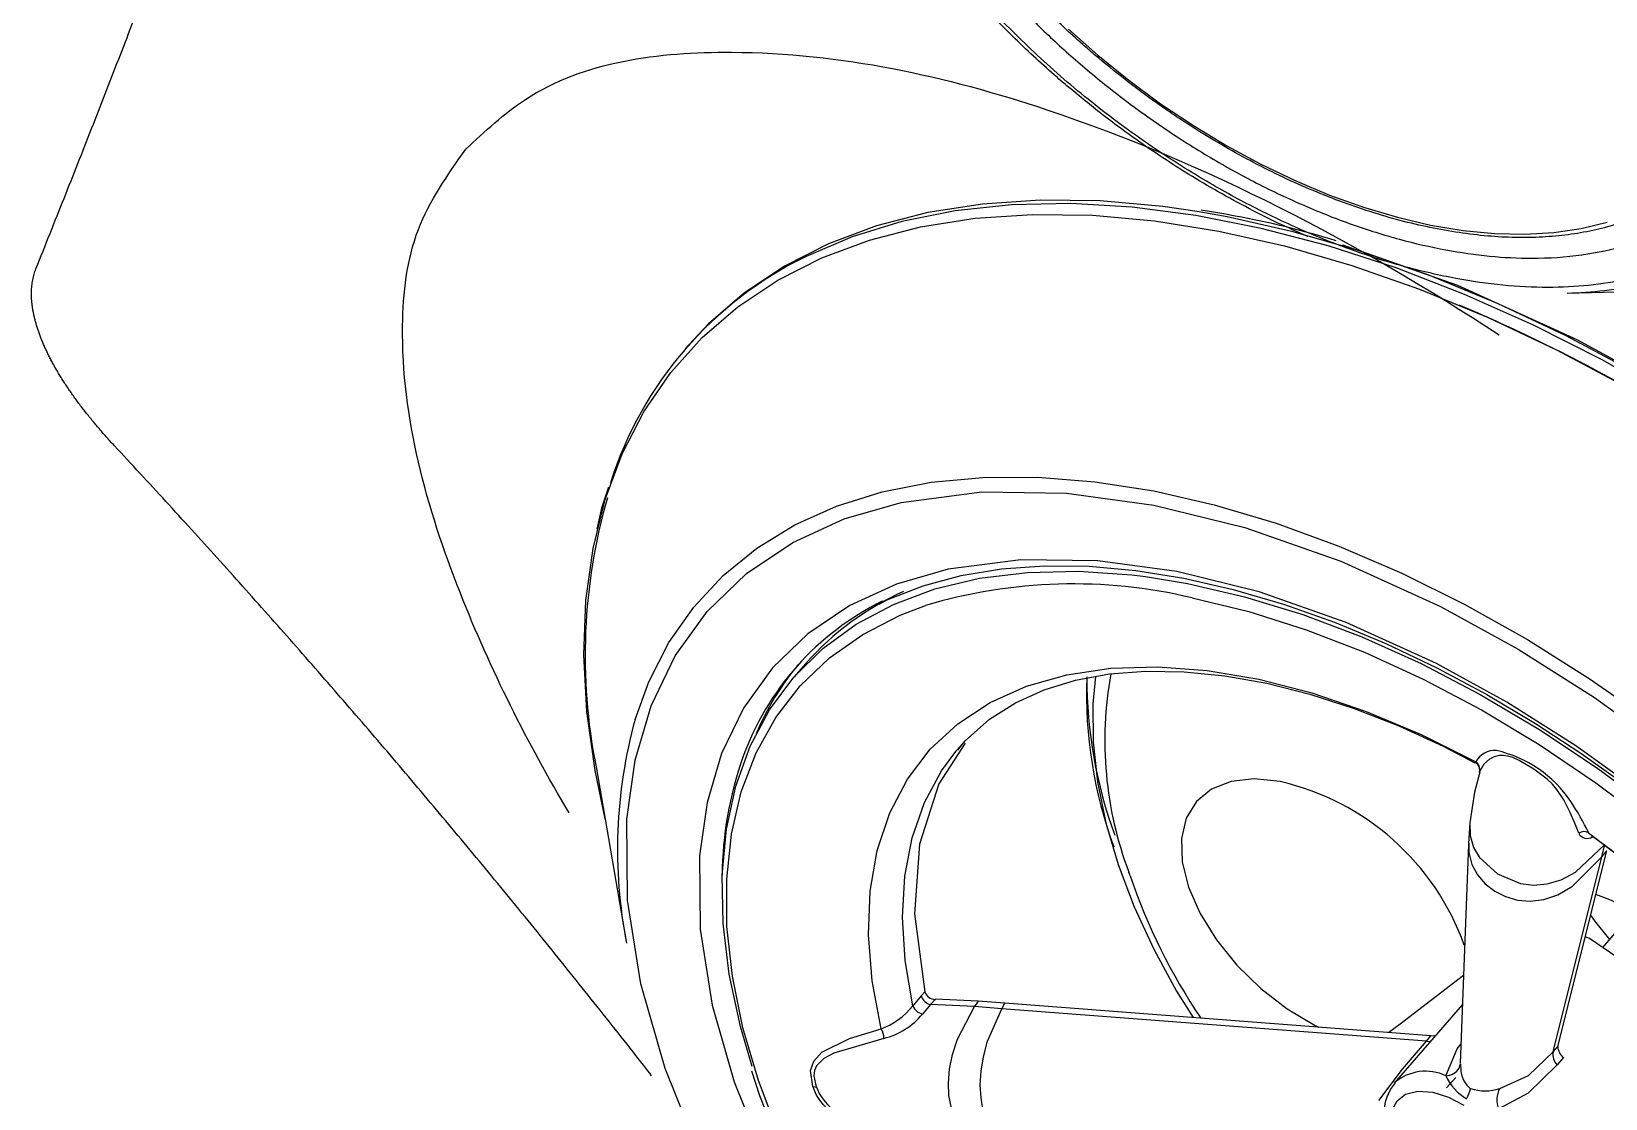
# Model space of a CAD drawing. Extents: x 528 to 612, y 788 to 934.
# Drawn here: x 594.477 to 598.095, y 874.921 to 877.374 of the extents above; entities that cross this region are included whole.
import ezdxf

# ---------------------------------------------------------------- set-up
doc = ezdxf.new("R2010")
doc.units = 0
doc.header["$MEASUREMENT"] = 0
doc.layers.add('1', color=4, linetype='Continuous')
doc.layers.add('JET', color=3, linetype='Continuous')

# ---------------------------------------------------------------- blocks, each defined once
blk = doc.blocks.new('5S-R_1644901')
at = {"layer": '1', "color": 4, "linetype": 'Continuous'}
for p, q in [((0.4637, 2.1008), (0.0784, 1.955)), ((1.4549, 2.0762), (1.4454, 2.0817)), ((0.7877, 1.6727), (0.7517, 1.6935)), ((0.0884, 1.2672), (0.0623, 1.2818)), ((0.0991, 1.2608), (0.0884, 1.2672)), ((0.6579, 1.2939), (0.6737, 1.2848)), ((0.0726, 1.2421), (0.0476, 1.2563)), ((0.0872, 1.1421), (0.0726, 1.2421)), ((0.0866, 1.2337), (0.0726, 1.2421)), ((0.101, 1.1364), (0.0866, 1.2337)), ((0.0944, 1.0798), (0.0872, 1.1421)), ((0.101, 1.1364), (0.0872, 1.1421)), ((0.108, 1.0753), (0.101, 1.1364)), ((0.2065, 0.1076), (0.0944, 1.0798)), ((0.0944, 1.0798), (0.108, 1.0753)), ((0.2205, 0.0994), (0.108, 1.0753)), ((0.45, 0.8481), (0.4577, 0.8525)), ((1.8802, 0.3466), (1.8819, 0.3544)), ((0.3051, 0.042), (0.0974, 0.1619)), ((0.6688, 0.0983), (0.1714, 0.0213)), ((0.2065, 0.1076), (0.2205, 0.0994)), ((0.2205, 0.0994), (0.2223, 0.0919)), ((0.7177, 0.1046), (0.6706, 0.0986)), ((0.8391, 0.1048), (0.837, 0.1052)), ((0.1373, 0.0252), (0.1095, 0.0413)), ((0.1368, 0.0483), (0.2025, 0.0346)), ((0.2289, -0.2091), (0.2095, -0.1982)), ((0.2373, -0.1834), (0.6986, -0.2083)), ((0.2373, -0.1834), (0.2517, -0.1914)), ((0.2517, -0.1914), (0.7147, -0.2164)), ((0.6986, -0.2083), (0.7283, -0.2098)), ((0.6986, -0.2083), (0.7147, -0.2164)), ((0.5767, -0.2967), (0.4946, -0.2493))]:
    blk.add_line(p, q, dxfattribs=at)
at = {"layer": '1', "color": 3, "linetype": 'Continuous'}
for p, q in [((1.9797, 0.9163), (1.9787, 0.9865)), ((0.2334, 0.1744), (0.2094, 0.1957)), ((0.3708, 0.0522), (0.2334, 0.1744)), ((0.8566, 0.1192), (0.8579, 0.1174)), ((0.2025, 0.0346), (0.2156, 0.0281)), ((0.7472, -0.1679), (0.7426, -0.1752))]:
    blk.add_line(p, q, dxfattribs=at)
at = {"layer": '1', "color": 4, "linetype": 'Continuous', "flags": 128}
for points in [[(0.3502, 2.0578), (0.4548, 2.1016), (0.584, 2.1454), (0.7108, 2.177), (0.8347, 2.1961), (0.9548, 2.2027), (1.0706, 2.1966), (1.1814, 2.1781), (1.2867, 2.147), (1.3858, 2.1037), (1.4782, 2.0484), (1.5634, 1.9813), (1.6409, 1.9029), (1.7103, 1.8135), (1.7713, 1.7136), (1.8234, 1.6038), (1.8665, 1.4847), (1.9002, 1.357), (1.9244, 1.2213), (1.939, 1.0784), (1.9439, 0.929)], [(1.0998, 2.1946), (1.0499, 2.201), (1.0001, 2.2024)], [(1.9787, 0.9865), (1.9748, 1.0662), (1.9602, 1.2097), (1.9359, 1.3459), (1.902, 1.4742), (1.8588, 1.5937), (1.8064, 1.7039), (1.7452, 1.8042), (1.6755, 1.8939), (1.5977, 1.9727), (1.5122, 2.04), (1.4549, 2.0762)], [(-0.3682, 1.6966), (-0.1875, 1.8136), (-0.0069, 1.9052), (0.1765, 1.9715), (0.359, 2.0088), (0.4955, 2.0158), (0.625, 2.0032), (0.7487, 1.9704), (0.8624, 1.9176), (0.965, 1.8455), (1.0553, 1.7547), (1.1309, 1.6489), (1.193, 1.5272), (1.252, 1.3504), (1.2863, 1.1584), (1.2973, 0.9562)], [(1.1571, 0.8753), (1.1471, 1.0584), (1.1161, 1.2323), (1.0627, 1.3923), (1.0064, 1.5025), (0.9379, 1.5984), (0.8562, 1.6806), (0.7633, 1.7459), (0.6603, 1.7937), (0.5483, 1.8234), (0.431, 1.8348), (0.3074, 1.8285), (0.1421, 1.7947), (-0.0239, 1.7347), (-0.1875, 1.6518), (-0.3511, 1.5458)], [(-0.1449, 1.618), (-0.0594, 1.6619), (0.0537, 1.7101), (0.1652, 1.7459), (0.274, 1.7691), (0.3795, 1.7795), (0.4808, 1.7771), (0.577, 1.7619), (0.6676, 1.7339), (0.7517, 1.6934), (0.8289, 1.6408), (0.8983, 1.5763), (0.9597, 1.5005), (1.0124, 1.414), (1.0561, 1.3175), (1.0904, 1.2116), (1.1151, 1.0972), (1.13, 0.9751), (1.1321, 0.9442)], [(-0.1548, 1.6178), (-0.2073, 1.5887), (-0.307, 1.5247), (-0.4056, 1.4525), (-0.5026, 1.3728), (-0.5972, 1.2863), (-0.6886, 1.1938), (-0.7758, 1.0967), (-0.8573, 0.9975), (-0.9285, 0.903), (-0.9829, 0.8255), (-1.0316, 0.7516), (-1.1059, 0.6292)], [(0.9538, 1.5327), (0.9683, 1.515), (1.0148, 1.4415), (1.0545, 1.3603), (1.0872, 1.272), (1.1127, 1.1769), (1.1311, 1.0756), (1.142, 0.9686), (1.1456, 0.8566), (1.1417, 0.7402), (1.1304, 0.6201), (1.1118, 0.4973), (1.0861, 0.3726), (1.0535, 0.247), (1.0147, 0.122), (0.9706, -0.0004), (0.9236, -0.1155), (0.8793, -0.2132), (0.8416, -0.2901), (0.7949, -0.3789), (0.7571, -0.4463)], [(-0.1637, 1.4721), (-0.1283, 1.4846), (-0.106, 1.4813), (-0.0824, 1.4665), (-0.039, 1.4102), (-0.0035, 1.343)], [(-0.1637, 1.4721), (-0.1631, 1.4678), (-0.1634, 1.4641)], [(-0.0241, 1.333), (-0.0791, 1.4396), (-0.0957, 1.4599), (-0.1154, 1.4731), (-0.1268, 1.4754), (-0.1388, 1.4744), (-0.1634, 1.4641)], [(-0.0035, 1.343), (0.1009, 1.3846), (0.2031, 1.413), (0.3023, 1.4282), (0.3973, 1.4298), (0.4873, 1.4179), (0.5713, 1.3926), (0.6486, 1.3542), (0.7184, 1.303), (0.7801, 1.2395), (0.8329, 1.1644), (0.8763, 1.0783), (0.9101, 0.9822), (0.9337, 0.877), (0.947, 0.7637), (0.9499, 0.6435), (0.9423, 0.5175), (0.9243, 0.3869), (0.8961, 0.2531), (0.8579, 0.1174)], [(0.6775, 1.2778), (0.5741, 1.3198), (0.4298, 1.337), (0.2702, 1.3178), (0.0991, 1.2609)], [(0.659, 1.2918), (0.6827, 1.2792), (0.7422, 1.2335), (0.7906, 1.1823), (0.8324, 1.1232), (0.8678, 1.0565), (0.8967, 0.9827), (0.9189, 0.9019), (0.9344, 0.8148), (0.9429, 0.7218), (0.9443, 0.6238), (0.9385, 0.5214), (0.9256, 0.4156), (0.9057, 0.3073), (0.8791, 0.1978), (0.8556, 0.1195)], [(0.8849, 1.0128), (0.8224, 1.0074), (0.7359, 0.9899), (0.648, 0.9626), (0.5592, 0.9258), (0.4704, 0.8798), (0.3822, 0.8253), (0.2952, 0.7627), (0.2103, 0.6928), (0.1578, 0.6439)], [(1.9849, 0.8987), (1.9854, 0.925), (1.9836, 0.9778)], [(1.2973, 0.9562), (1.2863, 0.7413), (1.252, 0.5097), (1.193, 0.2649), (1.1309, 0.0714), (1.0553, -0.1218), (0.965, -0.3167)], [(1.9439, 0.929), (1.939, 0.774), (1.9244, 0.6142), (1.9002, 0.4505), (1.8665, 0.2838), (1.8234, 0.115), (1.7713, -0.055)], [(0.8562, -0.2775), (0.9379, -0.1009), (1.0064, 0.074), (1.0627, 0.2492), (1.1161, 0.4709), (1.1471, 0.6806), (1.1571, 0.8753)], [(1.1044, 0.8292), (1.0984, 0.6958), (1.0825, 0.5578), (1.057, 0.4164), (1.022, 0.2725), (0.9779, 0.1273), (0.9248, -0.0181), (0.8633, -0.1626), (0.7938, -0.3052)], [(0.7283, 0.5507), (0.723, 0.6103), (0.7071, 0.6615), (0.6815, 0.7022), (0.6471, 0.7308), (0.6048, 0.7465), (0.5566, 0.7485), (0.5042, 0.7366), (0.4499, 0.7114), (0.3957, 0.6739), (0.3436, 0.6256), (0.2955, 0.5682), (0.2533, 0.504), (0.2189, 0.4357), (0.193, 0.3653), (0.1909, 0.3561)], [(0.6164, -1.8815), (0.638, -1.8644), (0.8565, -1.6567), (1.0186, -1.4779), (1.1749, -1.2825), (1.3226, -1.0727), (1.4591, -0.8518), (1.5822, -0.6231), (1.69, -0.3903), (1.7812, -0.1572), (1.8549, 0.0726), (1.9255, 0.3656), (1.9665, 0.6429), (1.9666, 0.6438)], [(1.767, -0.0682), (1.8203, 0.1036), (1.8643, 0.2743), (1.8819, 0.3544)], [(0.0515, 0.189), (0.1328, 0.1495), (0.2065, 0.1076)], [(-0.1245, -0.1217), (-0.1359, -0.0972), (-0.1402, -0.0642), (-0.1361, -0.0255), (-0.1239, 0.0149), (-0.1055, 0.0528), (-0.0827, 0.0862), (-0.0546, 0.1162), (-0.0233, 0.1392), (0.0081, 0.1524), (0.0361, 0.1548), (0.0589, 0.1477), (0.0773, 0.1311), (0.0896, 0.1048), (0.0937, 0.0708), (0.0893, 0.0329), (0.078, -0.0048)], [(0.8369, 0.1039), (0.7894, 0.1078), (0.7177, 0.1046)], [(0.7418, -0.1461), (0.7627, -0.1324), (0.7863, -0.1162), (0.8106, -0.0973), (0.8309, -0.0776), (0.8411, -0.0649), (0.8505, -0.0507), (0.8671, -0.0166), (0.8803, 0.0206), (0.8839, 0.0357), (0.8851, 0.0487), (0.8845, 0.059), (0.8824, 0.068), (0.8774, 0.0787), (0.87, 0.088), (0.8561, 0.0985), (0.8391, 0.1048)], [(0.1698, 0.0207), (0.1549, 0.0169), (0.1547, 0.0168)], [(0.1599, 0.0215), (0.16, 0.0215), (0.1698, 0.0207)], [(0.2095, -0.1982), (0.133, -0.1449), (0.0849, -0.0855)], [(0.1313, -0.0786), (0.1735, -0.1381), (0.2373, -0.1834)], [(0.7472, -0.1679), (0.6811, -0.3012), (0.607, -0.4309), (0.5259, -0.5558), (0.4385, -0.6747), (0.3456, -0.7864), (0.2482, -0.8897), (0.1473, -0.9838), (0.0437, -1.0676), (-0.0614, -1.1404), (-0.167, -1.2013), (-0.272, -1.2499), (-0.3756, -1.2856), (-0.4765, -1.3081), (-0.5739, -1.3172), (-0.6668, -1.3127), (-0.7542, -1.2948), (-0.8353, -1.2635), (-0.9094, -1.2193), (-0.9756, -1.1625)], [(0.282, -0.3993), (0.3271, -0.4081), (0.3804, -0.3895), (0.4337, -0.3466), (0.4788, -0.2856), (0.509, -0.2161), (0.5107, -0.2054)]]:
    blk.add_lwpolyline(points, dxfattribs=at)
at = {"layer": '1', "color": 3, "linetype": 'Continuous', "flags": 128}
for points in [[(0.5875, 2.0333), (0.6784, 2.0187), (0.7754, 1.9906), (0.8662, 1.9501), (0.9503, 1.8976), (1.027, 1.8333), (1.0959, 1.7578), (1.1566, 1.6715), (1.2086, 1.575), (1.2516, 1.4688), (1.2853, 1.3538), (1.3096, 1.2305), (1.3242, 1.0999), (1.3291, 0.9627), (1.3242, 0.82), (1.3096, 0.6724), (1.2853, 0.5212), (1.2516, 0.3671), (1.2086, 0.2113), (1.1566, 0.0547), (1.0959, -0.1016), (1.027, -0.2567)], [(1.7632, -0.1628), (1.8206, 0.0081), (1.8691, 0.1783), (1.9083, 0.347), (1.938, 0.5131), (1.9582, 0.6759), (1.9686, 0.8343), (1.9692, 0.9875), (1.9601, 1.1348), (1.9413, 1.2752), (1.9128, 1.4081), (1.8748, 1.5326), (1.8276, 1.6482), (1.7714, 1.7542), (1.707, 1.8492)], [(-0.2866, 1.5283), (-0.174, 1.5977), (-0.0614, 1.6556), (0.0501, 1.7017), (0.1599, 1.7357), (0.267, 1.7571), (0.3706, 1.7659), (0.47, 1.7621), (0.5644, 1.7456), (0.6531, 1.7165), (0.7354, 1.6752), (0.8107, 1.6218), (0.8784, 1.5568), (0.9379, 1.4808), (0.9711, 1.4275)], [(-0.2289, 1.2519), (-0.2306, 1.2673), (-0.2319, 1.3194), (-0.2276, 1.3679), (-0.2174, 1.4075), (-0.2098, 1.4249), (-0.2004, 1.44), (-0.1915, 1.4506), (-0.1812, 1.4601), (-0.1637, 1.4721)], [(0.0623, 1.2818), (0.161, 1.3191), (0.2577, 1.3441), (0.3513, 1.3567), (0.441, 1.3568), (0.5259, 1.3442), (0.6052, 1.3192), (0.6579, 1.2939)], [(-0.2155, 1.0826), (-0.216, 1.084), (-0.2142, 1.0998), (-0.2057, 1.1147), (-0.1727, 1.1411), (-0.1249, 1.1613), (-0.0963, 1.1679), (-0.0648, 1.1713), (-0.0305, 1.171), (0.0063, 1.1664), (0.0872, 1.1421)], [(-0.2028, 1.0132), (-0.2033, 1.0143), (-0.2021, 1.0286), (-0.1942, 1.0424), (-0.1806, 1.0555), (-0.1625, 1.0676), (-0.1407, 1.0786), (-0.1155, 1.0878), (-0.0872, 1.0949), (-0.056, 1.0993), (-0.022, 1.1004), (0.0145, 1.0979), (0.0944, 1.0798), (0.0944, 1.0798)], [(1.1321, 0.9442), (1.135, 0.8463), (1.13, 0.7117), (1.1151, 0.5724), (1.0904, 0.4295), (1.0561, 0.284), (1.0124, 0.137), (0.9597, -0.0104), (0.8983, -0.157), (0.8289, -0.3016), (0.7517, -0.4433), (0.6676, -0.581), (0.577, -0.7135), (0.4808, -0.8399), (0.3795, -0.9592), (0.274, -1.0705), (0.1652, -1.173), (0.0537, -1.2659), (-0.0594, -1.3484), (-0.1735, -1.42)], [(0.135, -2.2164), (0.2214, -2.1671), (0.3536, -2.0823), (0.4849, -1.9868), (0.6146, -1.8811), (0.7419, -1.7658), (0.8662, -1.6414), (0.9868, -1.5087), (1.1031, -1.3685), (1.2143, -1.2214), (1.32, -1.0683), (1.4194, -0.9099), (1.5122, -0.7473), (1.5977, -0.5812), (1.6755, -0.4126), (1.7452, -0.2424), (1.8064, -0.0715), (1.8588, 0.0991), (1.902, 0.2686), (1.9359, 0.4359), (1.9602, 0.6003), (1.9748, 0.7607), (1.9797, 0.9163)], [(0.2065, 0.1076), (0.2071, 0.0995), (0.208, 0.0972)], [(0.6713, 0.0978), (0.6505, 0.094), (0.6246, 0.0821), (0.6035, 0.0648), (0.587, 0.0433), (0.5748, 0.0187), (0.567, -0.0082), (0.5642, -0.0365), (0.5672, -0.0659), (0.5769, -0.0957), (0.594, -0.1254), (0.6195, -0.1544), (0.6986, -0.2083), (0.6986, -0.2083)], [(0.7177, 0.1044), (0.6892, 0.0984), (0.6642, 0.0857), (0.6437, 0.0677), (0.6152, 0.0201), (0.6033, -0.0363), (0.6053, -0.0662), (0.6136, -0.0964), (0.6292, -0.1264), (0.653, -0.1556), (0.7283, -0.2098)], [(0.5623, -0.2081), (0.5512, -0.2191), (0.5159, -0.2616)]]:
    blk.add_lwpolyline(points, dxfattribs=at)
at = {"layer": '1', "color": 4, "linetype": 'Continuous'}
for centre, radius, start, end in [((0.9581, 0.8871), 1.3106, 84.8578, 112.1651), ((1.0081, 1.3244), 0.874, 36.9061, 83.26), ((0.4984, 0.918), 1.1188, 85.4333, 112.0482), ((0.45, 1.1388), 0.6425, 37.1772, 81.3364), ((0.4748, 1.1276), 0.6403, 61.2897, 78.0083), ((0.4573, 1.1079), 0.6543, 34.9925, 59.6676), ((-0.0721, 0.881), 1.1776, 357.4785, 27.651), ((-0.0323, 1.3764), 0.0442, 280.6826, 310.7878), ((0.1369, 1.4279), 0.164, 211.1564, 242.929), ((0.1304, 1.4055), 0.1707, 205.1444, 240.9849), ((0.0801, 1.2545), 0.0326, 123.2549, 176.9057), ((0.1025, 1.2408), 0.0299, 117.9583, 177.4319), ((0.1117, 1.2385), 0.0256, 119.2681, 190.7131), ((1.0375, 0.0217), 1.0232, 98.9231, 121.1369), ((1.0805, -0.0072), 1.059, 100.9049, 121.0104), ((-0.0211, 0.8775), 2.0062, 353.7787, 0.605), ((0.139, 0.5712), 0.5897, 300.6344, 358.0151), ((-2.1308, 1.2209), 4.1052, 312.3021, 347.7032), ((0.0459, 0.0675), 0.1062, 60.256, 125.9373), ((0.8377, 0.124), 0.019, 267.1632, 346.1819), ((0.8397, 0.1242), 0.0194, 268.1031, 339.3427), ((0.6141, 0.0844), 0.2786, 314.6755, 358.2726), ((0.2007, -0.0447), 0.1128, 124.5141, 161.2468), ((0.12, 0.0633), 0.0763, 250.0209, 268.6828), ((0.2269, -0.0255), 0.1093, 173.42, 209.0783), ((0.1152, -0.1298), 0.0537, 72.5262, 124.368), ((-1.2587, 0.7338), 2.1971, 329.633, 335.5716), ((0.728, -0.1611), 0.0204, 340.5411, 47.5563), ((0.237, -0.2164), 0.033, 89.442, 146.6284), ((0.2591, -0.2245), 0.0339, 102.5316, 152.9853), ((0.2704, -0.1695), 0.3431, 301.558, 353.0923)]:
    blk.add_arc(centre, radius, start, end, dxfattribs=at)
at = {"layer": '1', "color": 3, "linetype": 'Continuous'}
for centre, radius, start, end in [((0.4253, 0.9505), 0.8324, 81.607, 100.4596), ((-0.0943, 1.3563), 0.128, 122.6588, 179.3077), ((0.9059, 0.1253), 0.8542, 90.5626, 121.6513), ((1.1541, -0.3758), 1.412, 119.912, 134.7677), ((0.0295, 0.0749), 0.1106, 346.0707, 51.1385), ((0.8446, 0.071), 0.0483, 5.9013, 73.9212), ((0.1738, 0.0568), 0.0379, 193.01, 248.6135), ((0.1699, -0.0391), 0.0579, 105.268, 153.2041), ((0.4295, 0.2634), 0.5358, 306.3809, 315.2564), ((0.754, -0.1628), 0.0207, 126.088, 228.3732)]:
    blk.add_arc(centre, radius, start, end, dxfattribs=at)
blk = doc.blocks.new('3Dir_1645101')
at = {"layer": '1', "color": 3, "linetype": 'Continuous', "lineweight": 25}
blk.add_line((1.3004, 0.2871), (1.0602, 0.4836), dxfattribs=at)
at = {"layer": '1', "color": 3, "linetype": 'Continuous', "lineweight": 25, "flags": 128}
blk.add_lwpolyline([(-0.2178, 0.7081), (-0.1272, 0.714), (-0.0361, 0.7157), (0.0549, 0.7133), (0.1454, 0.7068), (0.2347, 0.6962), (0.3222, 0.6816), (0.4075, 0.6631), (0.4901, 0.6408), (0.5693, 0.6148), (0.6448, 0.5853), (0.716, 0.5525), (0.7826, 0.5165), (0.844, 0.4776), (0.9, 0.4361), (0.9502, 0.3922), (0.9942, 0.3461), (1.0319, 0.2982)], dxfattribs=at)
at = {"layer": '1', "color": 3, "linetype": 'Continuous', "lineweight": 25}
blk.add_arc((0.5409, -0.1585), 0.8259, 39.1368, 51.0373, dxfattribs=at)
for points, knots in [([(-0.0433, 0.8152), (-0.0756, 0.8148), (-0.1209, 0.8143), (-0.1874, 0.8109), (-0.2437, 0.8068), (-0.3103, 0.8001), (-0.3795, 0.7909), (-0.4509, 0.779), (-0.5177, 0.7658), (-0.5599, 0.7554), (-0.5785, 0.7508)], [0, 0, 0, 0, 0.175974, 0.246647, 0.363913, 0.485352, 0.615317, 0.750612, 0.889949, 1, 1, 1, 1]), ([(0.2983, -0.6903), (0.337, -0.6837), (0.4142, -0.6705), (0.5277, -0.6424), (0.6385, -0.6082), (0.7464, -0.5664), (0.8482, -0.518), (0.9428, -0.4628), (1.0278, -0.402), (1.102, -0.3359), (1.164, -0.2658), (1.2128, -0.1928), (1.2483, -0.1179), (1.2724, -0.0348), (1.2803, 0.0557), (1.2675, 0.1514), (1.2377, 0.236), (1.1971, 0.3099), (1.1491, 0.3755), (1.0896, 0.4395), (1.0172, 0.5018), (0.9334, 0.5605), (0.8378, 0.6151), (0.7324, 0.6642), (0.6179, 0.707), (0.4964, 0.7429), (0.3701, 0.771), (0.2403, 0.7915), (0.0964, 0.8054), (-0.0604, 0.8098), (-0.2264, 0.8031), (-0.3327, 0.789), (-0.385, 0.782)], [0, 0, 0, 0, 0.029125, 0.058252, 0.089125, 0.120002, 0.152161, 0.184325, 0.217169, 0.250017, 0.282861, 0.315709, 0.347868, 0.380033, 0.42117, 0.461186, 0.5, 0.529124, 0.558252, 0.589125, 0.620002, 0.652161, 0.684325, 0.717169, 0.750017, 0.782861, 0.815709, 0.847868, 0.880033, 0.92117, 0.961187, 1, 1, 1, 1]), ([(0.5093, 0.7465), (0.4845, 0.7527), (0.4336, 0.7654), (0.3547, 0.7809), (0.2751, 0.7936), (0.1991, 0.8029), (0.1326, 0.8088), (0.0724, 0.8125), (0.0157, 0.8148), (-0.0237, 0.8151), (-0.0433, 0.8152)], [0, 0, 0, 0, 0.142248, 0.291662, 0.437987, 0.577315, 0.700524, 0.792414, 0.896267, 1, 1, 1, 1]), ([(-0.3623, 0.733), (-0.3257, 0.7381), (-0.2526, 0.7482), (-0.1382, 0.7561), (-0.0209, 0.7583), (0.1001, 0.7536), (0.2215, 0.7419), (0.3425, 0.7228), (0.4605, 0.6965), (0.5739, 0.663), (0.6807, 0.6231), (0.7792, 0.5772), (0.8684, 0.5263), (0.955, 0.4655), (1.0347, 0.3945), (1.1017, 0.3137), (1.1459, 0.2373), (1.1728, 0.1666), (1.1871, 0.1007), (1.1907, 0.0329), (1.1826, -0.037), (1.1623, -0.107), (1.1292, -0.1769), (1.0837, -0.245), (1.0257, -0.3105), (0.9565, -0.3722), (0.8771, -0.429), (0.7888, -0.4805), (0.6837, -0.5305), (0.5605, -0.5763), (0.4209, -0.6156), (0.3235, -0.6328), (0.2756, -0.6413)], [0, 0, 0, 0, 0.029125, 0.058252, 0.089124, 0.120002, 0.152161, 0.184325, 0.217169, 0.250017, 0.282861, 0.315709, 0.347868, 0.380033, 0.42117, 0.461185, 0.5, 0.529123, 0.558252, 0.589124, 0.620002, 0.652161, 0.684325, 0.717169, 0.750017, 0.782861, 0.815709, 0.847868, 0.880033, 0.92117, 0.961187, 1, 1, 1, 1]), ([(-0.0433, 0.7197), (-0.0736, 0.7193), (-0.1159, 0.7188), (-0.178, 0.7154), (-0.2304, 0.7113), (-0.2924, 0.7046), (-0.3566, 0.6955), (-0.4227, 0.6837), (-0.4893, 0.6693), (-0.5558, 0.6522), (-0.6214, 0.6323), (-0.6854, 0.6098), (-0.7474, 0.5848), (-0.807, 0.5573), (-0.8637, 0.5274), (-0.9173, 0.4953), (-0.9674, 0.4611), (-1.0137, 0.4248), (-1.0561, 0.3866), (-1.0943, 0.3466), (-1.1279, 0.3049), (-1.156, 0.2637), (-1.1704, 0.236), (-1.1771, 0.2231)], [0, 0, 0, 0, 0.059741, 0.083635, 0.123283, 0.164312, 0.208193, 0.253846, 0.300834, 0.348809, 0.397526, 0.446809, 0.496527, 0.546584, 0.596913, 0.647466, 0.698217, 0.749152, 0.800275, 0.851608, 0.90319, 0.955086, 1, 1, 1, 1]), ([(1.0929, 0.2174), (1.0906, 0.2225), (1.0813, 0.2433), (1.0595, 0.2786), (1.0275, 0.323), (0.99, 0.3658), (0.9477, 0.4069), (0.9007, 0.4461), (0.8493, 0.4832), (0.7936, 0.518), (0.7341, 0.5505), (0.671, 0.5804), (0.6047, 0.6077), (0.5356, 0.6321), (0.4641, 0.6536), (0.3909, 0.6722), (0.3167, 0.6875), (0.2432, 0.6997), (0.1738, 0.7084), (0.113, 0.7139), (0.0569, 0.7174), (0.0063, 0.7194), (-0.0281, 0.7196), (-0.0433, 0.7197)], [0, 0, 0, 0, 0.017721, 0.071155, 0.124626, 0.178112, 0.231592, 0.285049, 0.338467, 0.391831, 0.445123, 0.498325, 0.551409, 0.604332, 0.657022, 0.70935, 0.761063, 0.811595, 0.859346, 0.900335, 0.932571, 0.970029, 1, 1, 1, 1]), ([(1.1415, -0.0602), (1.1409, -0.0646), (1.1378, -0.0841), (1.1265, -0.1185), (1.1078, -0.1631), (1.0834, -0.2067), (1.054, -0.2493), (1.0195, -0.2907), (0.98, -0.3306), (0.9359, -0.3691), (0.8871, -0.4058), (0.8341, -0.4407), (0.7769, -0.4734), (0.7159, -0.5039), (0.6515, -0.532), (0.5839, -0.5576), (0.5136, -0.5804), (0.4411, -0.6004), (0.367, -0.6174), (0.2924, -0.6314), (0.2195, -0.6421), (0.153, -0.6494), (0.0943, -0.654), (0.0305, -0.6575), (-0.015, -0.658), (-0.0433, -0.6583)], [0, 0, 0, 0, 0.013958, 0.062301, 0.11018, 0.157639, 0.204763, 0.25164, 0.298349, 0.34495, 0.391485, 0.437977, 0.484435, 0.530859, 0.57724, 0.62355, 0.669744, 0.715742, 0.761397, 0.806417, 0.850101, 0.890235, 0.922261, 0.95144, 1, 1, 1, 1])]:
    blk.add_open_spline(points, degree=3, knots=knots, dxfattribs=at)
blk = doc.blocks.new('2018 FLASH')
at = {"layer": '1', "linetype": 'Continuous', "lineweight": 25}
for points, knots in [([(66.5229, 71.9097), (66.5337, 71.9367), (66.5553, 71.9907), (66.5875, 72.0714), (66.6193, 72.1518), (66.6509, 72.2319), (66.6821, 72.3118), (66.713, 72.3913), (66.7436, 72.4704), (66.7738, 72.5492), (66.8036, 72.6277), (66.8331, 72.7058), (66.8622, 72.7836), (66.891, 72.861), (66.9194, 72.9381), (66.9475, 73.0148), (66.9752, 73.0912), (67.0025, 73.1672), (67.0295, 73.2429), (67.0562, 73.3182), (67.0826, 73.3933), (67.1086, 73.468), (67.1344, 73.5424), (67.1599, 73.6165), (67.1851, 73.6904), (67.21, 73.7639), (67.2346, 73.8373), (67.259, 73.9103), (67.2832, 73.9831), (67.3071, 74.0557), (67.3308, 74.128), (67.3543, 74.2002), (67.3775, 74.2721), (67.4006, 74.3438), (67.4235, 74.4153), (67.4462, 74.4866), (67.4687, 74.5578), (67.491, 74.6288), (67.5132, 74.6996), (67.5352, 74.7702), (67.5571, 74.8407), (67.5788, 74.9111), (67.6004, 74.9813), (67.6218, 75.0514), (67.6431, 75.1213), (67.6643, 75.1912), (67.6854, 75.2609), (67.7064, 75.3305), (67.7272, 75.4), (67.748, 75.4694), (67.7686, 75.5386), (67.7892, 75.6078), (67.8096, 75.6769), (67.8299, 75.7458), (67.8502, 75.8147), (67.8704, 75.8835), (67.8904, 75.9522), (67.9104, 76.0208), (67.9303, 76.0893), (67.9435, 76.135), (67.9502, 76.1578)], [0, 0, 0, 0, 0.017238, 0.034477, 0.051716, 0.068956, 0.086196, 0.103437, 0.120678, 0.137921, 0.155163, 0.172406, 0.189649, 0.206892, 0.224134, 0.241377, 0.258619, 0.275862, 0.293104, 0.310345, 0.327587, 0.344828, 0.36207, 0.379311, 0.396551, 0.413792, 0.431033, 0.448274, 0.465514, 0.482755, 0.499995, 0.517236, 0.534476, 0.551717, 0.568958, 0.586199, 0.603441, 0.620682, 0.637923, 0.655165, 0.672407, 0.689648, 0.70689, 0.724131, 0.741373, 0.758615, 0.775856, 0.793098, 0.810339, 0.827581, 0.844823, 0.862064, 0.879306, 0.896548, 0.91379, 0.931032, 0.948274, 0.965516, 0.982758, 1, 1, 1, 1]), ([(66.7031, 71.5029), (66.6999, 71.5063), (66.6936, 71.5132), (66.6844, 71.5234), (66.6753, 71.5336), (66.6665, 71.5439), (66.6579, 71.5541), (66.6495, 71.5643), (66.6413, 71.5745), (66.6333, 71.5846), (66.6255, 71.5947), (66.618, 71.6048), (66.6107, 71.6148), (66.6037, 71.6248), (66.5968, 71.6348), (66.5903, 71.6447), (66.5839, 71.6545), (66.5778, 71.6643), (66.572, 71.674), (66.5664, 71.6837), (66.5611, 71.6932), (66.5561, 71.7027), (66.5513, 71.7121), (66.5467, 71.7214), (66.5425, 71.7307), (66.5385, 71.7398), (66.5349, 71.7489), (66.5314, 71.7578), (66.5283, 71.7666), (66.5255, 71.7753), (66.5229, 71.7839), (66.5206, 71.7924), (66.5186, 71.8008), (66.5169, 71.8091), (66.5155, 71.8172), (66.5143, 71.8252), (66.5134, 71.833), (66.5128, 71.8408), (66.5125, 71.8484), (66.5125, 71.8558), (66.5128, 71.8631), (66.5134, 71.8702), (66.5142, 71.8772), (66.5154, 71.884), (66.5168, 71.8907), (66.5185, 71.8972), (66.5205, 71.9036), (66.5221, 71.9076), (66.5229, 71.9097)], [0, 0, 0, 0, 0.021723, 0.043449, 0.065178, 0.086911, 0.108646, 0.130384, 0.152125, 0.173867, 0.19561, 0.217355, 0.2391, 0.260845, 0.28259, 0.304334, 0.326076, 0.347818, 0.369557, 0.391295, 0.413032, 0.434766, 0.4565, 0.478232, 0.499964, 0.521697, 0.54343, 0.565164, 0.5869, 0.608637, 0.630376, 0.652116, 0.673857, 0.6956, 0.717343, 0.739087, 0.760832, 0.782576, 0.804321, 0.826065, 0.847808, 0.869551, 0.891294, 0.913035, 0.934776, 0.956517, 0.978258, 1, 1, 1, 1]), ([(67.9379, 70.0548), (67.9259, 70.0702), (67.8958, 70.1088), (67.8473, 70.1705), (67.7923, 70.2397), (67.7371, 70.3087), (67.6817, 70.3774), (67.626, 70.4458), (67.5701, 70.5139), (67.5139, 70.5818), (67.4575, 70.6494), (67.4009, 70.7167), (67.344, 70.7837), (67.2869, 70.8505), (67.2295, 70.9169), (67.1719, 70.9832), (67.1141, 71.0491), (67.0561, 71.1148), (66.9978, 71.1801), (66.9393, 71.2453), (66.8806, 71.3101), (66.8216, 71.3747), (66.7625, 71.439), (66.7229, 71.4816), (66.7031, 71.5029)], [0.3811107, 0.3811107, 0.3811107, 0.3811107, 0.4000045, 0.4285769, 0.4571493, 0.4857216, 0.5142939, 0.5428662, 0.5714384, 0.6000105, 0.6285825, 0.6571543, 0.685726, 0.7142976, 0.7428689, 0.7714401, 0.800011, 0.8285817, 0.8571522, 0.8857223, 0.9142922, 0.9428618, 0.9714311, 1, 1, 1, 1])]:
    blk.add_open_spline(points, degree=3, knots=knots, dxfattribs=at)
at = {"layer": '1'}
for points, knots in [([(67.5107, 72.1846), (67.5547, 72.2256), (67.7185, 72.3783), (68.2166, 72.4413), (68.9919, 72.268), (69.5589, 71.9714), (69.8857, 71.7578)], [0, 0, 0, 0, 0.178774, 0.664452, 1.401067, 2.562341, 2.562341, 2.562341, 2.562341]), ([(67.7482, 70.6588), (67.6524, 70.8203), (67.4726, 71.1761), (67.3423, 71.6395), (67.3835, 72.0037), (67.4689, 72.1251), (67.5107, 72.1846)], [13.699619, 13.699619, 13.699619, 13.699619, 14.261609, 14.890359, 15.114447, 15.329182, 15.329182, 15.329182, 15.329182])]:
    blk.add_open_spline(points, degree=3, knots=knots, dxfattribs=at)
at = {"layer": 'JET', "xscale": -1, "rotation": 142.1179658281424}
blk.add_blockref('3Dir_1645101', (69.5024, 72.8857), dxfattribs=at)
at = {"layer": 'JET', "rotation": 79.0657201778962}
blk.add_blockref('5S-R_1644901', (69.7849, 69.9113), dxfattribs=at)

msp = doc.modelspace()

# ---------------------------------------------------------------- block references
at = {"layer": '1'}
msp.add_blockref('2018 FLASH', (527.9647, 804.9191), dxfattribs=at)

doc.saveas('drawing.dxf')
